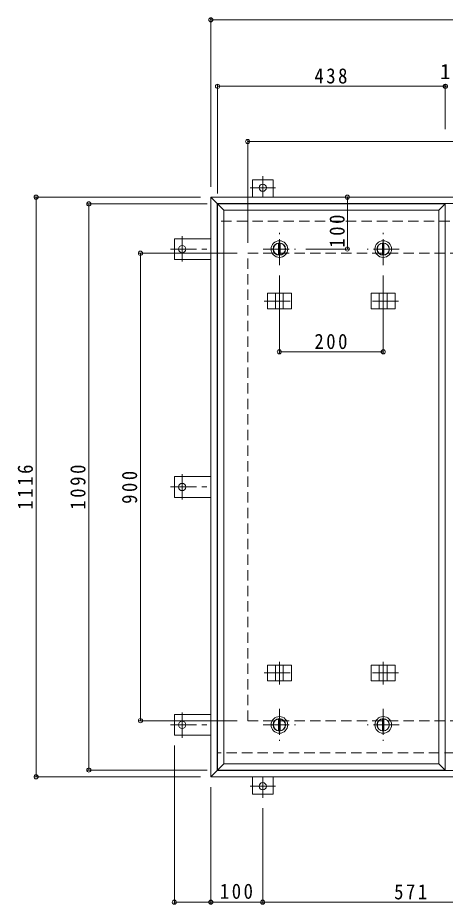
# Model space of a CAD drawing. Units: millimetres at full size, sheet at 1:10. Extents: x -2620 to 2750, y -1962 to 1780.
# Drawn here: x -2538 to -1715, y -100 to 1607 of the extents above; entities that cross this region are included whole.
import ezdxf
from ezdxf.enums import TextEntityAlignment as Align

# ---------------------------------------------------------------- set-up
doc = ezdxf.new("R2010")
doc.units = ezdxf.units.MM
doc.header["$LTSCALE"] = 10
doc.header["$PDMODE"] = 32
doc.header["$PDSIZE"] = 8
doc.linetypes.add('CHAIN1', pattern=[8, 5, -1, 1, -1])
doc.linetypes.add('DASHED2', pattern=[3, 2, -1])
for name, color, linetype, lineweight in [('0-1_躯体', 2, 'DASHED2', 9), ('0-2_仕上', 3, 'Continuous', 9), ('0-3_建具', 4, 'Continuous', 9), ('0-C', 2, 'Continuous', 9), ('0-E', 3, 'Continuous', 9), ('0-F', 7, 'Continuous', 9)]:
    doc.layers.add(name, color=color, linetype=linetype, lineweight=lineweight)
doc.styles.add('ＭＳ ゴシック', font='')
doc.styles.get('ＭＳ ゴシック').set_extended_font_data('MS Gothic')

msp = doc.modelspace()

# ---------------------------------------------------------------- linework, layer by layer
at = {"layer": '0-1_躯体'}
for p, q in [((-836.56, 1215.62), (-2154.56, 1215.62)), ((-2095.56, 1153.62), (-895.56, 1153.62)), ((-2095.56, 253.62), (-2095.56, 1153.62)), ((-2095.56, 253.62), (-895.56, 253.62)), ((-1276.56, 191.62), (-2154.56, 191.62))]:
    msp.add_line(p, q, dxfattribs=at)
at = {"layer": '0-2_仕上'}
for p, q in [((-2141.56, 1236.62), (-2153.56, 1248.62)), ((-1715.56, 1248.62), (-2153.56, 1248.62)), ((-2153.56, 1248.62), (-2153.56, 158.62)), ((-1715.56, 1248.62), (-1727.56, 1236.62)), ((-1715.56, 158.62), (-1715.56, 1248.62)), ((-1727.56, 1236.62), (-2141.56, 1236.62)), ((-2141.56, 1236.62), (-2141.56, 170.62)), ((-1727.56, 170.62), (-1727.56, 1236.62)), ((-2141.56, 170.62), (-2153.56, 158.62)), ((-2141.56, 170.62), (-1727.56, 170.62))]:
    msp.add_line(p, q, dxfattribs=at)
msp.add_lwpolyline([(-2153.56, 158.62), (-1715.56, 158.62), (-1727.56, 170.62)], dxfattribs=at)
at = {"layer": '0-3_建具', "color": 2}
for p, q in [((-2166.56, 1261.62), (-2154.56, 1249.62)), ((-824.56, 1261.62), (-2166.56, 1261.62)), ((-2166.56, 145.62), (-2166.56, 1261.62)), ((-836.56, 1249.62), (-2154.56, 1249.62)), ((-2154.56, 157.62), (-2154.56, 1249.62)), ((-2166.56, 145.62), (-2154.56, 157.62)), ((-836.56, 157.62), (-2154.56, 157.62)), ((-824.56, 145.62), (-2166.56, 145.62))]:
    msp.add_line(p, q, dxfattribs=at)
at = {"layer": '0-3_建具'}
for p, q in [((-2057.65, 1076.62), (-2057.65, 1046.62)), ((-2057.65, 1076.62), (-2011.47, 1076.62)), ((-2042.06, 1076.62), (-2042.06, 1046.62)), ((-2027.06, 1076.62), (-2027.06, 1046.62)), ((-2011.47, 1076.62), (-2011.47, 1046.62)), ((-1811.47, 1076.62), (-1857.65, 1076.62)), ((-1857.65, 1076.62), (-1857.65, 1046.62)), ((-1842.06, 1076.62), (-1842.06, 1046.62)), ((-1827.06, 1076.62), (-1827.06, 1046.62)), ((-1811.47, 1076.62), (-1811.47, 1046.62)), ((-2057.65, 1046.62), (-2011.47, 1046.62)), ((-1811.47, 1046.62), (-1857.65, 1046.62)), ((-2057.65, 330.62), (-2057.65, 360.62)), ((-2057.65, 360.62), (-2011.47, 360.62)), ((-2042.06, 330.62), (-2042.06, 360.62)), ((-2027.06, 330.62), (-2027.06, 360.62)), ((-2011.47, 330.62), (-2011.47, 360.62)), ((-1811.47, 360.62), (-1857.65, 360.62)), ((-1857.65, 330.62), (-1857.65, 360.62)), ((-1842.06, 330.62), (-1842.06, 360.62)), ((-1827.06, 330.62), (-1827.06, 360.62)), ((-1811.47, 330.62), (-1811.47, 360.62)), ((-2057.65, 330.62), (-2011.47, 330.62)), ((-1811.47, 330.62), (-1857.65, 330.62))]:
    msp.add_line(p, q, dxfattribs=at)
at = {"layer": '0-3_建具', "linetype": 'CHAIN1'}
for p, q in [((-2034.56, 1083.74), (-2034.56, 1040.5)), ((-1834.56, 1083.74), (-1834.56, 1040.5)), ((-2063.97, 1061.62), (-2005.15, 1061.62)), ((-1805.15, 1061.62), (-1863.97, 1061.62)), ((-2034.56, 323.5), (-2034.56, 366.74)), ((-1834.56, 323.5), (-1834.56, 366.74)), ((-2063.97, 345.62), (-2005.15, 345.62)), ((-1805.15, 345.62), (-1863.97, 345.62))]:
    msp.add_line(p, q, dxfattribs=at)
at = {"layer": '0-C', "linetype": 'CHAIN1'}
for p, q in [((-2034.56, 1130.62), (-2034.56, 1192.62)), ((-1834.56, 1130.62), (-1834.56, 1192.62)), ((-2065.56, 1161.62), (-2003.56, 1161.62)), ((-1803.56, 1161.62), (-1865.56, 1161.62)), ((-2034.56, 276.62), (-2034.56, 214.62)), ((-1834.56, 276.62), (-1834.56, 214.62)), ((-2065.56, 245.62), (-2003.56, 245.62)), ((-1803.56, 245.62), (-1865.56, 245.62))]:
    msp.add_line(p, q, dxfattribs=at)
at = {"layer": '0-C'}
for p, q in [((-2036.06, 1173.02), (-2036.06, 1150.22)), ((-2033.06, 1173.02), (-2033.06, 1150.22)), ((-1836.06, 1173.02), (-1836.06, 1150.22)), ((-1833.06, 1173.02), (-1833.06, 1150.22)), ((-2036.06, 234.22), (-2036.06, 257.02)), ((-2033.06, 234.22), (-2033.06, 257.02)), ((-1836.06, 234.22), (-1836.06, 257.02)), ((-1833.06, 234.22), (-1833.06, 257.02))]:
    msp.add_line(p, q, dxfattribs=at)
for centre, radius in [((-2034.56, 1161.62), 16), ((-2034.56, 1161.62), 12), ((-2034.56, 1161.62), 11.5), ((-1834.56, 1161.62), 16), ((-1834.56, 1161.62), 12), ((-1834.56, 1161.62), 11.5), ((-2034.56, 245.62), 16), ((-2034.56, 245.62), 12), ((-2034.56, 245.62), 11.5), ((-1834.56, 245.62), 16), ((-1834.56, 245.62), 12), ((-1834.56, 245.62), 11.5)]:
    msp.add_circle(centre, radius, dxfattribs=at)
at = {"layer": '0-E', "linetype": 'CHAIN1'}
for p, q in [((-2066.56, 1301.98), (-2066.56, 1261.82)), ((-2041.72, 1279.82), (-2090.61, 1279.82)), ((-2221.76, 1186.46), (-2221.76, 1137.57)), ((-2243.92, 1161.62), (-2166.56, 1161.62)), ((-2221.76, 728.46), (-2221.76, 679.57)), ((-2243.92, 703.62), (-2166.56, 703.62)), ((-2221.76, 220.78), (-2221.76, 269.67)), ((-2243.92, 245.62), (-2166.56, 245.62)), ((-2066.56, 105.26), (-2066.56, 145.42)), ((-2041.72, 127.42), (-2090.61, 127.42))]:
    msp.add_line(p, q, dxfattribs=at)
at = {"layer": '0-E'}
for p, q in [((-2046.56, 1294.82), (-2086.56, 1294.82)), ((-2086.56, 1261.62), (-2086.56, 1294.82)), ((-2046.56, 1261.62), (-2046.56, 1294.82)), ((-2236.76, 1181.62), (-2236.76, 1141.62)), ((-2166.56, 1181.62), (-2236.76, 1181.62)), ((-2166.56, 1141.62), (-2236.76, 1141.62)), ((-2236.76, 723.62), (-2236.76, 683.62)), ((-2166.56, 723.62), (-2236.76, 723.62)), ((-2166.56, 683.62), (-2236.76, 683.62)), ((-2236.76, 225.62), (-2236.76, 265.62)), ((-2166.56, 265.62), (-2236.76, 265.62)), ((-2166.56, 225.62), (-2236.76, 225.62)), ((-2086.56, 145.62), (-2086.56, 112.42)), ((-2046.56, 145.62), (-2046.56, 112.42)), ((-2046.56, 112.42), (-2086.56, 112.42))]:
    msp.add_line(p, q, dxfattribs=at)
for centre in [(-2066.56, 1279.82), (-2221.76, 1161.62), (-2221.76, 703.62), (-2221.76, 245.62), (-2066.56, 127.42)]:
    msp.add_circle(centre, 7, dxfattribs=at)
at = {"layer": '0-F'}
for p, q in [((-2166.56, 1606.01), (-2166.56, 1281.62)), ((-2166.56, 1603.01), (-824.56, 1603.01)), ((-2153.56, 1478.02), (-2153.56, 1268.62)), ((-2153.56, 1475.02), (-1715.56, 1475.02)), ((-1715.56, 1478.02), (-1715.56, 1392.61)), ((-1715.56, 1475.02), (-1714.56, 1475.02)), ((-2095.56, 1371.74), (-2095.56, 1173.62)), ((-2095.56, 1368.74), (-895.56, 1368.74)), ((-2505.96, 1261.62), (-2186.56, 1261.62)), ((-2502.96, 1261.62), (-2502.96, 145.62)), ((-2404.52, 1248.62), (-2173.56, 1248.62)), ((-2401.52, 158.62), (-2401.52, 1248.62)), ((-1903.64, 1261.62), (-1903.64, 1161.62)), ((-1900.64, 1161.62), (-1983.56, 1161.62)), ((-2305.07, 1153.62), (-2115.56, 1153.62)), ((-2302.07, 253.62), (-2302.07, 1153.62)), ((-2034.56, 960.79), (-2034.56, 1110.62)), ((-1834.56, 960.79), (-1834.56, 1110.62)), ((-2034.56, 963.79), (-1834.56, 963.79)), ((-2305.07, 253.62), (-2115.56, 253.62)), ((-2236.76, -98.72), (-2236.76, 205.62)), ((-2404.52, 158.62), (-2173.56, 158.62)), ((-2505.96, 145.62), (-2186.56, 145.62)), ((-2166.56, -98.72), (-2166.56, 125.62)), ((-2066.56, -98.72), (-2066.56, 85.26)), ((-2236.76, -95.72), (-2166.56, -95.72)), ((-2166.56, -95.72), (-2066.56, -95.72)), ((-2066.56, -95.72), (-1495.56, -95.72))]:
    msp.add_line(p, q, dxfattribs=at)
for p in [(-2166.56, 1603.01), (-2153.56, 1475.02), (-1715.56, 1475.02), (-1714.56, 1475.02), (-2095.56, 1368.74), (-2502.96, 1261.62), (-1903.64, 1261.62), (-2401.52, 1248.62), (-1903.64, 1161.62), (-2302.07, 1153.62), (-2034.56, 963.79), (-1834.56, 963.79), (-2302.07, 253.62), (-2401.52, 158.62), (-2502.96, 145.62), (-2236.76, -95.72), (-2166.56, -95.72), (-2066.56, -95.72)]:
    msp.add_point(p, dxfattribs=at)

# ---------------------------------------------------------------- texts
at = {"layer": '0-F', "color": 2, "style": 'ＭＳ ゴシック'}
msp.add_text('1', height=29.33, dxfattribs=at).set_placement((-1725.06, 1480.02), align=Align.BOTTOM_LEFT)
at = {"layer": '0-F', "color": 2, "char_height": 29.33, "attachment_point": 7, "style": 'ＭＳ ゴシック'}
for s, insert in [('\\T1.27;\\W0.9;438', (-1967.06, 1480.02)), ('\\T1.27;\\W0.9;200', (-1967.06, 968.79)), ('\\T1.27;\\W0.9;100', (-2149.06, -89.72)), ('\\T1.27;\\W0.9;571', (-1813.56, -90.72))]:
    msp.add_mtext(s, dxfattribs=dict(at, insert=insert))
at = {"layer": '0-F', "color": 2, "char_height": 29.33, "attachment_point": 7, "rotation": 90, "style": 'ＭＳ ゴシック'}
for s, insert in [('\\T1.27;\\W0.9;100', (-1908.44, 1164.4)), ('\\T1.28;\\W0.9;1116', (-2508.96, 659.87)), ('\\T1.28;\\W0.9;1090', (-2407.52, 659.87)), ('\\T1.27;\\W0.9;900', (-2308.07, 671.12))]:
    msp.add_mtext(s, dxfattribs=dict(at, insert=insert))

doc.saveas('drawing.dxf')
